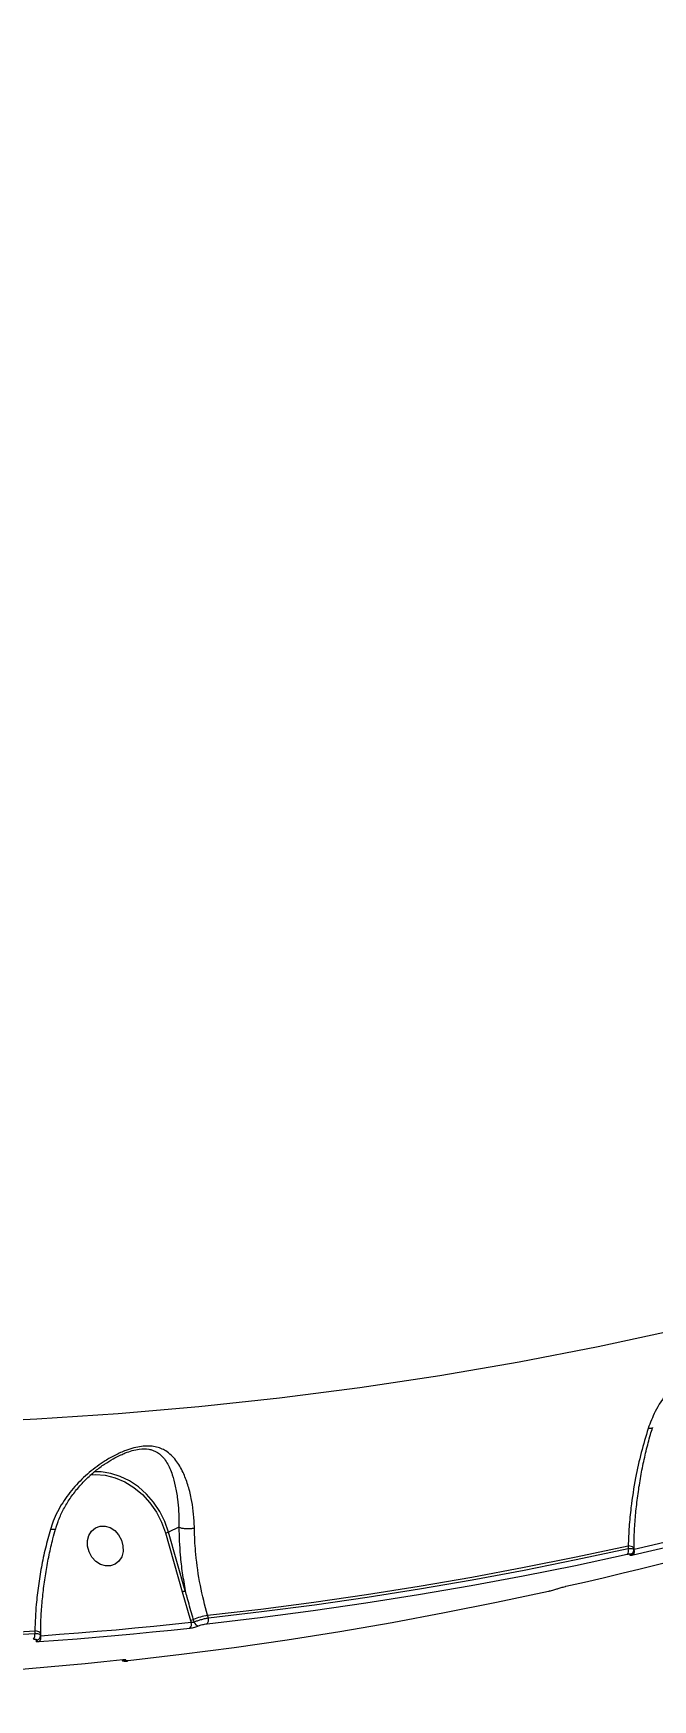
# Model space of a CAD drawing. Header units: millimetres. Extents: x -6328 to 5334, y -5037 to 4112.
# Drawn here: x -2348.7 to -2214, y -435.8 to -73.4 of the extents above; entities that cross this region are included whole.
import ezdxf

# ---------------------------------------------------------------- set-up
doc = ezdxf.new("R2010")
doc.units = ezdxf.units.MM
for name, color, linetype in [('DIKOM_ОБЪЕКТ', 7, 'Continuous'), ('DIKOM_РАЗМЕР_ЗОНА', 7, 'Continuous'), ('DIKOM_РАЗМЕР_ОБЪЕКТА', 7, 'Continuous')]:
    doc.layers.add(name, color=color, linetype=linetype)
doc.styles.add('style1', font='arial.ttf', dxfattribs={"width": 0.8})
doc.dimstyles.new('1-50', dxfattribs={"dimtxt": 300, "dimasz": 200, "dimexe": 100, "dimexo": 0, "dimgap": 100, "dimtad": 1, "dimtxsty": 'style1', "dimcen": 200, "dimclrd": 7, "dimclre": 7, "dimclrt": 7, "dimadec": 1, "dimazin": 2, "dimtfac": 1, "dimtmove": 0, "dimatfit": 2, "dimfxl": 0, "dimlwd": 25, "dimlwe": 18, "dimarcsym": 0})

# ---------------------------------------------------------------- blocks, each defined once
blk = doc.blocks.new('*D0')
at = {"layer": 'Defpoints', "color": 0, "transparency": 16777216}
for p in [(-3539.45, 760.32), (3333.52, 448.13), (3333.52, -4437.11)]:
    blk.add_point(p, dxfattribs=at)
at = {"layer": 'DIKOM_РАЗМЕР_ОБЪЕКТА', "color": 7, "lineweight": 18, "transparency": 16777216}
for p, q in [((-3539.45, 760.32), (-3539.45, -4537.11)), ((3333.52, 448.13), (3333.52, -4537.11))]:
    blk.add_line(p, q, dxfattribs=at)
at = {"layer": 'DIKOM_РАЗМЕР_ОБЪЕКТА', "color": 7, "lineweight": 25, "transparency": 16777216}
blk.add_line((-3339.45, -4437.11), (3133.52, -4437.11), dxfattribs=at)
at = {"layer": 'DIKOM_РАЗМЕР_ОБЪЕКТА', "color": 7, "transparency": 16777216}
for points in [[(-3339.45, -4403.77), (-3339.45, -4470.44), (-3539.45, -4437.11)], [(3133.52, -4403.77), (3133.52, -4470.44), (3333.52, -4437.11)]]:
    blk.add_solid(points, dxfattribs=at)
at = {"layer": 'DIKOM_РАЗМЕР_ОБЪЕКТА', "color": 7, "transparency": 16777216, "insert": (-102.96, -4183.94), "char_height": 300, "attachment_point": 5, "style": 'style1'}
blk.add_mtext('6900', dxfattribs=at)
blk = doc.blocks.new('*D1')
at = {"layer": 'Defpoints', "color": 0, "transparency": 16777216}
for p in [(-5040.91, 625.75), (5333.52, 448.13), (5333.52, -4936.78)]:
    blk.add_point(p, dxfattribs=at)
at = {"layer": 'DIKOM_РАЗМЕР_ЗОНА', "color": 7, "lineweight": 18, "transparency": 16777216}
for p, q in [((-5040.91, 625.75), (-5040.91, -5036.78)), ((5333.52, 448.13), (5333.52, -5036.78))]:
    blk.add_line(p, q, dxfattribs=at)
at = {"layer": 'DIKOM_РАЗМЕР_ЗОНА', "color": 7, "lineweight": 25, "transparency": 16777216}
blk.add_line((-4840.91, -4936.78), (5133.52, -4936.78), dxfattribs=at)
at = {"layer": 'DIKOM_РАЗМЕР_ЗОНА', "color": 7, "transparency": 16777216}
for points in [[(-4840.91, -4903.45), (-4840.91, -4970.11), (-5040.91, -4936.78)], [(5133.52, -4903.45), (5133.52, -4970.11), (5333.52, -4936.78)]]:
    blk.add_solid(points, dxfattribs=at)
at = {"layer": 'DIKOM_РАЗМЕР_ЗОНА', "color": 7, "transparency": 16777216, "insert": (-104.69, -4683.61), "char_height": 300, "attachment_point": 5, "style": 'style1'}
blk.add_mtext('10400', dxfattribs=at)
blk = doc.blocks.new('*D2')
at = {"layer": 'Defpoints', "color": 0, "transparency": 16777216}
for p in [(-5303.77, 2121.42), (-1621.11, 2121.42), (560.33, -2395.62)]:
    blk.add_point(p, dxfattribs=at)
at = {"layer": 'DIKOM_РАЗМЕР_ОБЪЕКТА', "color": 7, "lineweight": 18, "transparency": 16777216}
for p, q in [((-1621.11, 2121.42), (-5403.77, 2121.42)), ((560.33, -2395.62), (-5403.77, -2395.62))]:
    blk.add_line(p, q, dxfattribs=at)
at = {"layer": 'DIKOM_РАЗМЕР_ОБЪЕКТА', "color": 7, "lineweight": 25, "transparency": 16777216}
blk.add_line((-5303.77, -2195.62), (-5303.77, 1921.42), dxfattribs=at)
at = {"layer": 'DIKOM_РАЗМЕР_ОБЪЕКТА', "color": 7, "transparency": 16777216}
for points in [[(-5337.11, 1921.42), (-5270.44, 1921.42), (-5303.77, 2121.42)], [(-5337.11, -2195.62), (-5270.44, -2195.62), (-5303.77, -2395.62)]]:
    blk.add_solid(points, dxfattribs=at)
at = {"layer": 'DIKOM_РАЗМЕР_ОБЪЕКТА', "color": 7, "transparency": 16777216, "insert": (-5556.94, -137.1), "char_height": 300, "attachment_point": 5, "rotation": 90, "style": 'style1'}
blk.add_mtext('4500', dxfattribs=at)
blk = doc.blocks.new('*D3')
at = {"layer": 'Defpoints', "color": 0, "transparency": 16777216}
for p in [(-1814.92, 4111.71), (-5877.98, -3895.62), (33.33, -3895.62)]:
    blk.add_point(p, dxfattribs=at)
at = {"layer": 'DIKOM_РАЗМЕР_ЗОНА', "color": 7, "lineweight": 18, "transparency": 16777216}
for p, q in [((-1814.92, 4111.71), (-5977.98, 4111.71)), ((33.33, -3895.62), (-5977.98, -3895.62))]:
    blk.add_line(p, q, dxfattribs=at)
at = {"layer": 'DIKOM_РАЗМЕР_ЗОНА', "color": 7, "lineweight": 25, "transparency": 16777216}
blk.add_line((-5877.98, 3911.71), (-5877.98, -3695.62), dxfattribs=at)
at = {"layer": 'DIKOM_РАЗМЕР_ЗОНА', "color": 7, "transparency": 16777216}
for points in [[(-5911.31, 3911.71), (-5844.65, 3911.71), (-5877.98, 4111.71)], [(-5911.31, -3695.62), (-5844.65, -3695.62), (-5877.98, -3895.62)]]:
    blk.add_solid(points, dxfattribs=at)
at = {"layer": 'DIKOM_РАЗМЕР_ЗОНА', "color": 7, "transparency": 16777216, "insert": (-6131.15, 108.05), "char_height": 300, "attachment_point": 5, "rotation": 90, "style": 'style1'}
blk.add_mtext('8000', dxfattribs=at)

msp = doc.modelspace()

# ---------------------------------------------------------------- linework, layer by layer
at = {"layer": 'DIKOM_ОБЪЕКТ', "color": 7, "linetype": 'Continuous', "lineweight": 15}
for p, q in [((-2329.922, -382.707), (-2329.598, -382.559)), ((-2317.045, -398.285), (-2319.261, -399.329)), ((-2319.922, -399.534), (-2316.285, -412.314)), ((-2315.623, -412.109), (-2319.261, -399.329)), ((-2219.336, -402.322), (-2219.342, -402.994)), ((-2218.096, -403.198), (-2218.094, -402.934)), ((-2218.035, -403.112), (-2218.096, -403.174)), ((-2218.094, -402.934), (-2218.094, -402.919)), ((-2316.285, -412.314), (-2314.476, -418.543)), ((-2347.053, -421.82), (-2347.009, -418.574)), ((-2314.476, -418.543), (-2314.337, -419.031)), ((-2313.702, -418.922), (-2313.862, -418.359)), ((-2310.612, -418.075), (-2310.792, -417.442)), ((-2348.352, -420.795), (-2348.357, -421.442)), ((-2347.112, -421.818), (-2347.109, -421.407)), ((-2347.053, -421.82), (-2347.112, -421.808)), ((-2347.109, -421.407), (-2347.11, -421.388)), ((-2347.054, -421.951), (-2347.053, -421.82)), ((-2329.324, -427.141), (-2329.242, -427.121))]:
    msp.add_line(p, q, dxfattribs=at)
at = {"layer": 'DIKOM_ОБЪЕКТ', "color": 7, "linetype": 'Continuous', "lineweight": 15, "flags": 128}
for points in [[(-2174.949, -346.928), (-2191.811, -351.321), (-2208.785, -355.361), (-2225.864, -359.045), (-2243.043, -362.373), (-2260.317, -365.344), (-2277.68, -367.957), (-2295.127, -370.211), (-2312.652, -372.105), (-2330.249, -373.638), (-2347.913, -374.811), (-2365.639, -375.623)], [(-2336.356, -386.912), (-2335.167, -386.834), (-2333.025, -386.989), (-2330.882, -387.517), (-2328.791, -388.403), (-2326.802, -389.627), (-2324.963, -391.159), (-2323.319, -392.962), (-2321.909, -394.992), (-2320.768, -397.2), (-2319.922, -399.534)], [(-2319.261, -399.329), (-2320.078, -397.046), (-2321.172, -394.877), (-2322.516, -392.867), (-2324.083, -391.061), (-2325.839, -389.497), (-2327.744, -388.211), (-2329.759, -387.229), (-2331.839, -386.573), (-2333.939, -386.257), (-2335.461, -386.246)], [(-2329.178, -402.318), (-2329.164, -403.552), (-2329.462, -404.69), (-2330.048, -405.641), (-2330.875, -406.328), (-2331.876, -406.694), (-2332.97, -406.711), (-2334.067, -406.376), (-2335.08, -405.717), (-2335.926, -404.788), (-2336.537, -403.663), (-2336.863, -402.434), (-2336.877, -401.2), (-2336.579, -400.061), (-2335.993, -399.11), (-2335.166, -398.424), (-2334.165, -398.057), (-2333.071, -398.041), (-2331.974, -398.375), (-2330.961, -399.034), (-2330.115, -399.964), (-2329.504, -401.089), (-2329.178, -402.318)], [(-2218.239, -404.294), (-2214.196, -403.377), (-2210.159, -402.441), (-2206.127, -401.486), (-2202.102, -400.511), (-2198.082, -399.517), (-2194.068, -398.504), (-2190.061, -397.472), (-2186.06, -396.42)], [(-2185.882, -395.244), (-2189.88, -396.295), (-2193.884, -397.326), (-2197.895, -398.339), (-2201.911, -399.332), (-2205.933, -400.306), (-2209.962, -401.26), (-2213.996, -402.196), (-2218.035, -403.112)], [(-2310.89, -419.268), (-2299.344, -417.91), (-2287.832, -416.4), (-2276.355, -414.739), (-2264.914, -412.927), (-2253.511, -410.964), (-2242.147, -408.851), (-2230.825, -406.588), (-2219.545, -404.175)], [(-2310.792, -417.442), (-2299.232, -416.082), (-2287.705, -414.57), (-2276.214, -412.907), (-2264.759, -411.092), (-2253.343, -409.126), (-2241.966, -407.008), (-2230.63, -404.74), (-2219.336, -402.322)], [(-2219.342, -402.994), (-2230.612, -405.405), (-2241.926, -407.666), (-2253.28, -409.778), (-2264.673, -411.739), (-2276.105, -413.549), (-2287.572, -415.209), (-2299.075, -416.717), (-2310.612, -418.075)], [(-2200.681, -403.315), (-2204.683, -404.367), (-2208.69, -405.399), (-2212.704, -406.412), (-2216.723, -407.406), (-2220.749, -408.381), (-2224.781, -409.336), (-2228.818, -410.272), (-2232.861, -411.189)], [(-2218.094, -402.919), (-2218.129, -402.817), (-2218.239, -402.698), (-2218.421, -402.586), (-2218.67, -402.484), (-2218.979, -402.395), (-2219.336, -402.322)], [(-2236.688, -412.259), (-2247.968, -414.672), (-2259.29, -416.935), (-2270.654, -419.048), (-2282.057, -421.011), (-2293.497, -422.823), (-2304.975, -424.484), (-2316.487, -425.994), (-2328.033, -427.352)], [(-2347.364, -423.149), (-2343.259, -422.849), (-2339.156, -422.531), (-2335.058, -422.194), (-2330.963, -421.838), (-2326.872, -421.464), (-2322.784, -421.07), (-2318.7, -420.658), (-2314.62, -420.227)], [(-2314.337, -419.031), (-2318.413, -419.462), (-2322.494, -419.874), (-2326.578, -420.267), (-2330.666, -420.642), (-2334.757, -420.997), (-2338.853, -421.334), (-2342.951, -421.652), (-2347.054, -421.951)], [(-2442.906, -422.224), (-2431.018, -422.585), (-2419.146, -422.792), (-2407.292, -422.845), (-2395.458, -422.743), (-2383.646, -422.487), (-2371.856, -422.077), (-2360.091, -421.513), (-2348.352, -420.795)], [(-2348.357, -421.442), (-2360.073, -422.158), (-2371.815, -422.72), (-2383.581, -423.129), (-2395.37, -423.384), (-2407.18, -423.485), (-2419.01, -423.434), (-2430.858, -423.228), (-2442.722, -422.869)], [(-2347.11, -421.388), (-2347.144, -421.29), (-2347.254, -421.171), (-2347.436, -421.058), (-2347.686, -420.956), (-2347.994, -420.867), (-2348.352, -420.795)], [(-2329.242, -427.121), (-2333.322, -427.553), (-2337.406, -427.965), (-2341.493, -428.359), (-2345.585, -428.733), (-2349.68, -429.089), (-2353.778, -429.426), (-2357.88, -429.744), (-2361.986, -430.044)]]:
    msp.add_lwpolyline(points, dxfattribs=at)
at = {"layer": 'DIKOM_ОБЪЕКТ', "color": 7, "linetype": 'Continuous', "lineweight": 15}
for centre, radius, start, end in [((-2320.645, -396.023), 3.584, 281.62797, 292.71637), ((-2220.322, -403.433), 1.074, 316.33356, 24.16357), ((-2219.093, -403.437), 0.825, 284.09508, 304.98592), ((-2219.144, -403.529), 0.934, 293.84974, 350.11684), ((-2219.007, -403.553), 1.067, 316.00459, 24.43223), ((-2317.007, -408.804), 3.584, 281.62776, 292.71669), ((-2315.436, -419.402), 1.16, 314.68262, 18.64067), ((-2315.281, -414.729), 3.898, 281.924, 291.35423), ((-2306.765, -436.511), 19.49, 101.924, 111.35423), ((-2312.669, -418.697), 1.057, 192.33282, 265.3629), ((-2311.713, -418.447), 1.163, 315.05429, 18.6848), ((-2349.508, -421.783), 1.201, 314.51702, 16.46309), ((-2348.103, -422.075), 0.826, 276.12363, 307.10756), ((-2348.196, -422.294), 1.193, 314.22598, 16.71166), ((-2328.751, -426.318), 0.928, 237.30716, 277.08997)]:
    msp.add_arc(centre, radius, start, end, dxfattribs=at)
for points, knots in [([(-2185.097, -376.83), (-2185.156, -375.967), (-2185.276, -374.222), (-2185.731, -371.368), (-2186.466, -368.347), (-2187.543, -365.391), (-2188.857, -362.873), (-2190.31, -361.011), (-2191.934, -359.729), (-2193.778, -358.976), (-2195.793, -358.884), (-2197.732, -359.27), (-2199.323, -359.804), (-2201, -360.573), (-2203.021, -361.725), (-2205.31, -363.344), (-2208.117, -365.802), (-2210.966, -369.019), (-2213.465, -372.825), (-2214.516, -375.559), (-2214.992, -376.795)], [0, 0, 0, 0, 0.0446305, 0.0901844, 0.1578887, 0.2276906, 0.2976102, 0.3691165, 0.424259, 0.4808154, 0.5408157, 0.5708599, 0.6019605, 0.6340833, 0.6670382, 0.7192629, 0.7727753, 0.8517178, 0.932987, 1, 1, 1, 1]), ([(-2214.992, -376.795), (-2215.516, -378.531), (-2216.574, -382.033), (-2217.845, -387.834), (-2218.687, -393.26), (-2219.175, -398.215), (-2219.282, -400.949), (-2219.336, -402.322)], [0, 0, 0, 0, 0.2106475, 0.4247497, 0.6762129, 0.837399, 1, 1, 1, 1]), ([(-2218.066, -402.921), (-2218.058, -402.068), (-2218.038, -399.999), (-2217.828, -396.636), (-2217.462, -392.877), (-2216.938, -389.111), (-2216.271, -385.377), (-2215.455, -381.715), (-2214.706, -378.796), (-2214.184, -377.147), (-2214.026, -376.649)], [0, 0, 0, 0, 0.0988036, 0.2395468, 0.3806578, 0.5216137, 0.6620136, 0.8015537, 0.940035, 1, 1, 1, 1]), ([(-2214.076, -376.624), (-2214.078, -376.656), (-2214.084, -376.754), (-2214.372, -376.818), (-2214.731, -376.82), (-2214.956, -376.799), (-2214.992, -376.795)], [0, 0, 0, 0, 0.1885034, 0.5822186, 0.9328938, 1, 1, 1, 1]), ([(-2313.645, -398.451), (-2313.651, -398.192), (-2313.68, -396.927), (-2313.86, -394.712), (-2314.327, -391.794), (-2315.053, -388.961), (-2316.13, -386.148), (-2317.62, -383.602), (-2319.57, -381.696), (-2321.684, -380.806), (-2323.561, -380.592), (-2325.126, -380.675), (-2326.819, -381.008), (-2328.733, -381.617), (-2330.848, -382.551), (-2333.567, -384.095), (-2336.605, -386.332), (-2339.733, -389.384), (-2342.41, -392.926), (-2344.104, -396.132), (-2344.767, -398.16), (-2344.964, -398.765)], [0, 0, 0, 0, 0.013455, 0.0657647, 0.1192356, 0.1826302, 0.2473566, 0.3250329, 0.4053504, 0.467846, 0.4985595, 0.5302984, 0.5609722, 0.5926248, 0.6340457, 0.6764914, 0.747173, 0.8197567, 0.8928425, 0.9680649, 1, 1, 1, 1]), ([(-2343.788, -398.712), (-2343.628, -398.152), (-2343.23, -396.759), (-2342.256, -394.614), (-2340.918, -392.286), (-2339.266, -390.062), (-2337.358, -387.946), (-2335.305, -386.095), (-2333.281, -384.575), (-2331.419, -383.44), (-2330.208, -382.783), (-2329.619, -382.548), (-2329.606, -382.543)], [0, 0, 0, 0, 0.0797252, 0.1980986, 0.3200735, 0.4449704, 0.5738104, 0.7052442, 0.8167584, 0.9123023, 0.9980772, 1, 1, 1, 1]), ([(-2329.598, -382.559), (-2329.29, -382.41), (-2328.494, -382.027), (-2327.15, -381.599), (-2325.358, -381.212), (-2324.014, -381.225), (-2322.502, -381.535), (-2320.984, -382.335), (-2319.525, -384.179), (-2318.485, -386.6), (-2317.766, -389.304), (-2317.323, -391.973), (-2317.071, -394.746), (-2317.015, -396.832), (-2317.035, -398.042), (-2317.041, -398.284), (-2317.041, -398.285)], [0, 0, 0, 0, 0.0297357, 0.0768804, 0.1258395, 0.2024445, 0.2212917, 0.3201959, 0.4486181, 0.5820431, 0.6895491, 0.7988901, 0.8874437, 0.9775828, 0.9999467, 1, 1, 1, 1]), ([(-2317.041, -398.285), (-2317.042, -398.284), (-2317.043, -398.284), (-2317.045, -398.285), (-2317.045, -398.285)], [0, 0, 0, 0, 0.6959458, 1, 1, 1, 1]), ([(-2317.045, -398.285), (-2316.98, -400.302), (-2316.874, -403.582), (-2316.322, -408.232), (-2315.857, -410.813), (-2315.623, -412.109)], [0, 0, 0, 0, 0.4427007, 0.7201669, 1, 1, 1, 1]), ([(-2317.041, -398.285), (-2316.857, -398.346), (-2316.489, -398.468), (-2315.707, -398.568), (-2314.861, -398.59), (-2314.2, -398.54), (-2313.812, -398.483), (-2313.684, -398.458), (-2313.645, -398.451)], [0, 0, 0, 0, 0.2204855, 0.440971, 0.6614568, 0.8819434, 0.9635568, 1, 1, 1, 1]), ([(-2310.792, -417.442), (-2311.355, -415.285), (-2312.496, -410.909), (-2313.349, -404.769), (-2313.612, -400.616), (-2313.641, -398.734), (-2313.645, -398.451)], [0, 0, 0, 0, 0.3434989, 0.6969397, 0.9545307, 1, 1, 1, 1]), ([(-2344.964, -398.765), (-2345.334, -400.108), (-2346.078, -402.809), (-2346.938, -406.92), (-2347.604, -411.021), (-2348.148, -415.663), (-2348.276, -418.893), (-2348.352, -420.795)], [0, 0, 0, 0, 0.1872854, 0.3765509, 0.5570061, 0.7391968, 1, 1, 1, 1]), ([(-2347.074, -421.39), (-2347.064, -420.536), (-2347.041, -418.506), (-2346.824, -415.223), (-2346.453, -411.586), (-2345.926, -407.938), (-2345.249, -404.326), (-2344.556, -401.231), (-2344.036, -399.386), (-2343.841, -398.693)], [0, 0, 0, 0, 0.1148453, 0.2726745, 0.4311615, 0.5897726, 0.7479442, 0.9052924, 1, 1, 1, 1]), ([(-2343.897, -398.679), (-2343.898, -398.703), (-2343.9, -398.781), (-2344.191, -398.827), (-2344.573, -398.812), (-2344.855, -398.78), (-2344.926, -398.77), (-2344.964, -398.765)], [0, 0, 0, 0, 0.1575048, 0.5210607, 0.8846178, 0.938839, 1, 1, 1, 1]), ([(-2219.545, -404.175), (-2219.401, -404.146), (-2219.115, -404.089), (-2218.856, -404.078), (-2218.757, -404.124), (-2218.848, -404.2), (-2218.892, -404.237)], [0, 0, 0, 0, 0.2566213, 0.5136595, 0.7612227, 1, 1, 1, 1]), ([(-2218.102, -403.198), (-2218.127, -403.147), (-2218.18, -403.042), (-2218.628, -402.968), (-2219.105, -402.985), (-2219.342, -402.994)], [0, 0, 0, 0, 0.3201566, 0.661979, 1, 1, 1, 1]), ([(-2218.892, -404.237), (-2218.934, -404.272), (-2219.019, -404.342), (-2218.958, -404.389), (-2218.827, -404.385), (-2218.767, -404.383)], [0, 0, 0, 0, 0.3509587, 0.7013913, 1, 1, 1, 1]), ([(-2218.767, -404.383), (-2218.727, -404.379), (-2218.588, -404.366), (-2218.384, -404.324), (-2218.239, -404.294)], [0, 0, 0, 0, 0.2879213, 1, 1, 1, 1]), ([(-2218.626, -404.102), (-2218.549, -404.052), (-2218.405, -403.958), (-2218.214, -403.695), (-2218.101, -403.433), (-2218.11, -403.258), (-2218.113, -403.198)], [0, 0, 0, 0, 0.3071572, 0.5679919, 0.8505784, 1, 1, 1, 1]), ([(-2313.862, -418.359), (-2313.953, -418.04), (-2314.406, -416.447), (-2315.006, -414.366), (-2315.49, -412.597), (-2315.623, -412.109)], [0, 0, 0, 0, 0.1533124, 0.7665831, 1, 1, 1, 1]), ([(-2234.774, -411.727), (-2234.89, -411.766), (-2235.122, -411.845), (-2235.584, -411.981), (-2236.076, -412.114), (-2236.45, -412.205), (-2236.642, -412.248), (-2236.688, -412.259)], [0, 0, 0, 0, 0.2249539, 0.4495811, 0.6803277, 0.9238133, 1, 1, 1, 1]), ([(-2233.57, -411.364), (-2233.703, -411.4), (-2233.993, -411.478), (-2234.427, -411.608), (-2234.659, -411.687), (-2234.774, -411.727)], [0, 0, 0, 0, 0.2986226, 0.6490483, 1, 1, 1, 1]), ([(-2232.861, -411.189), (-2232.924, -411.203), (-2233.142, -411.253), (-2233.392, -411.317), (-2233.57, -411.364)], [0, 0, 0, 0, 0.2879215, 1, 1, 1, 1]), ([(-2314.62, -420.227), (-2314.595, -420.224), (-2314.427, -420.205), (-2314.078, -420.148), (-2313.581, -420.035), (-2313.108, -419.896), (-2312.872, -419.799), (-2312.754, -419.75)], [0, 0, 0, 0, 0.0426165, 0.282457, 0.5216215, 0.7607575, 1, 1, 1, 1]), ([(-2313.702, -418.922), (-2313.74, -418.94), (-2313.818, -418.976), (-2313.978, -419.014), (-2314.149, -419.035), (-2314.269, -419.036), (-2314.328, -419.032), (-2314.337, -419.031)], [0, 0, 0, 0, 0.2368888, 0.4742431, 0.7137485, 0.9566078, 1, 1, 1, 1]), ([(-2310.612, -418.075), (-2310.653, -418.081), (-2310.93, -418.124), (-2311.505, -418.236), (-2312.327, -418.443), (-2313.112, -418.684), (-2313.505, -418.843), (-2313.702, -418.922)], [0, 0, 0, 0, 0.0422597, 0.2819829, 0.5212715, 0.7606222, 1, 1, 1, 1]), ([(-2312.754, -419.75), (-2312.637, -419.701), (-2312.401, -419.604), (-2311.928, -419.463), (-2311.431, -419.348), (-2311.083, -419.291), (-2310.915, -419.271), (-2310.89, -419.268)], [0, 0, 0, 0, 0.2393873, 0.4786703, 0.7179146, 0.9577109, 1, 1, 1, 1]), ([(-2348.666, -422.639), (-2348.527, -422.634), (-2348.248, -422.623), (-2347.988, -422.67), (-2347.89, -422.757), (-2347.945, -422.843), (-2348.008, -422.891), (-2348.015, -422.897)], [0, 0, 0, 0, 0.2457883, 0.4917905, 0.7342879, 0.9715254, 1, 1, 1, 1]), ([(-2347.12, -421.818), (-2347.117, -421.814), (-2347.07, -421.739), (-2347.248, -421.619), (-2347.655, -421.484), (-2348.123, -421.456), (-2348.357, -421.442)], [0, 0, 0, 0, 0.0182984, 0.3438644, 0.6727109, 1, 1, 1, 1]), ([(-2348.015, -422.897), (-2348.022, -422.902), (-2348.086, -422.95), (-2348.14, -423.035), (-2348.042, -423.121), (-2347.782, -423.166), (-2347.504, -423.155), (-2347.364, -423.149)], [0, 0, 0, 0, 0.027856, 0.2650195, 0.5077103, 0.7539625, 1, 1, 1, 1]), ([(-2347.616, -422.717), (-2347.526, -422.652), (-2347.346, -422.522), (-2347.151, -422.186), (-2347.129, -421.935), (-2347.119, -421.818)], [0, 0, 0, 0, 0.3478576, 0.6953446, 1, 1, 1, 1]), ([(-2329.375, -427.254), (-2329.339, -427.275), (-2329.233, -427.336), (-2329.044, -427.381), (-2328.778, -427.413), (-2328.5, -427.41), (-2328.212, -427.377), (-2328.092, -427.363)], [0, 0, 0, 0, 0.079645, 0.2337773, 0.4148472, 0.7564508, 1, 1, 1, 1]), ([(-2329.324, -427.142), (-2329.298, -427.139), (-2329.271, -427.135), (-2329.252, -427.134), (-2329.251, -427.134)], [0, 0, 0, 0, 0.9549532, 1, 1, 1, 1]), ([(-2329.251, -427.134), (-2329.173, -427.127), (-2329.04, -427.116), (-2328.948, -427.118), (-2328.946, -427.118), (-2328.946, -427.118)], [0, 0, 0, 0, 0.5004559, 0.8424717, 1, 1, 1, 1]), ([(-2328.637, -427.239), (-2328.627, -427.235), (-2328.559, -427.199), (-2328.503, -427.143), (-2328.594, -427.097), (-2328.841, -427.085), (-2329.108, -427.109), (-2329.242, -427.121)], [0, 0, 0, 0, 0.0385716, 0.2780899, 0.5183557, 0.7592314, 1, 1, 1, 1]), ([(-2328.033, -427.352), (-2328.167, -427.365), (-2328.434, -427.389), (-2328.68, -427.38), (-2328.771, -427.335), (-2328.715, -427.28), (-2328.646, -427.244), (-2328.637, -427.239)], [0, 0, 0, 0, 0.240665, 0.4814361, 0.721633, 0.9612014, 1, 1, 1, 1])]:
    msp.add_open_spline(points, degree=3, knots=knots, dxfattribs=at)

# ---------------------------------------------------------------- dimensions: what is measured, and where the dimension line sits
at = {"layer": 'DIKOM_РАЗМЕР_ЗОНА'}
dim = msp.add_linear_dim(base=(-5877.98, -3895.616), p1=(-1814.925, 4111.709), p2=(33.33, -3895.616), angle=90, text='8000', dimstyle='1-50', dxfattribs=at)
dim.commit()
dim.dimension.update_dxf_attribs({"geometry": '*D3', "text_midpoint": (-5877.98, 108.046), "dimtype": 160})
dim = msp.add_linear_dim(base=(5333.521, -4936.782), p1=(-5040.908, 625.746), p2=(5333.521, 448.128), text='10400', dimstyle='1-50', dxfattribs=at)
dim.commit()
dim.dimension.update_dxf_attribs({"geometry": '*D1', "text_midpoint": (-104.69, -4936.782), "dimtype": 160})
at = {"layer": 'DIKOM_РАЗМЕР_ОБЪЕКТА'}
dim = msp.add_linear_dim(base=(-5303.773, 2121.419), p1=(560.33, -2395.616), p2=(-1621.109, 2121.419), angle=90, text='4500', dimstyle='1-50', dxfattribs=at)
dim.commit()
dim.dimension.update_dxf_attribs({"geometry": '*D2', "text_midpoint": (-5303.773, -137.099), "dimtype": 160})
dim = msp.add_linear_dim(base=(3333.521, -4437.108), p1=(-3539.449, 760.323), p2=(3333.521, 448.128), text='6900', dimstyle='1-50', dxfattribs=at)
dim.commit()
dim.dimension.update_dxf_attribs({"geometry": '*D0', "text_midpoint": (-102.964, -4437.108), "dimtype": 160})

doc.saveas('drawing.dxf')
